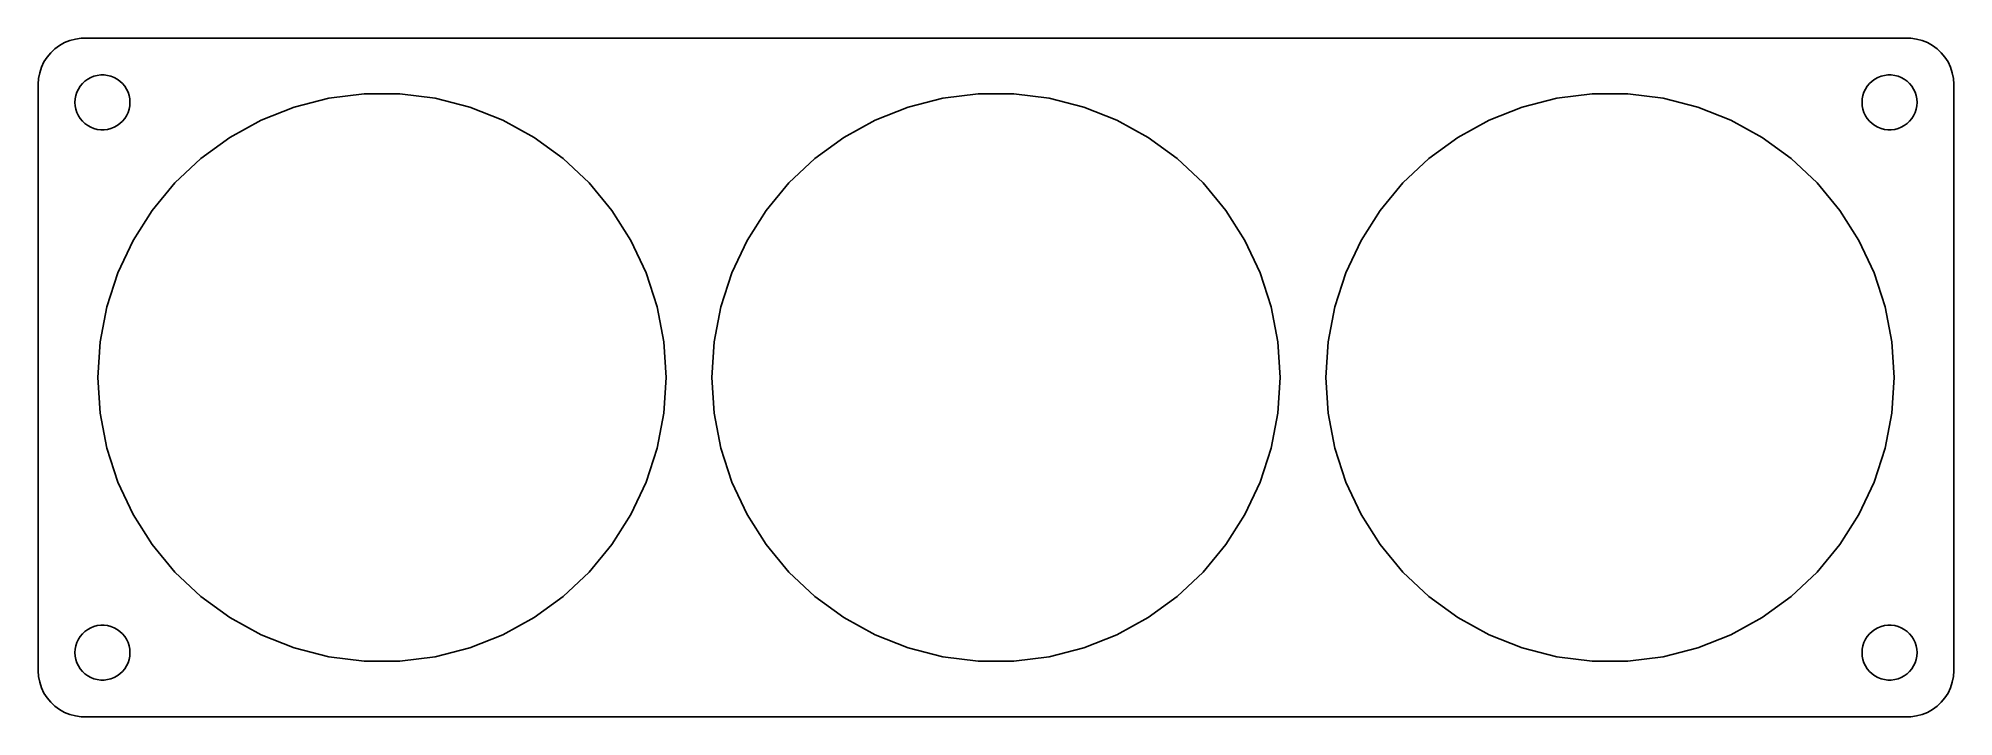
# Model space of a CAD drawing. Header units: metres. Extents: x -104 to 104, y -37 to 37.
import ezdxf

# ---------------------------------------------------------------- set-up
doc = ezdxf.new("R2010")
doc.units = ezdxf.units.M

msp = doc.modelspace()

# ---------------------------------------------------------------- linework, layer by layer
for p, q in [((-102.687, 35.8526), (-103.145, 35.4227)), ((-102.179, 36.2216), (-102.687, 35.8526)), ((-101.629, 36.5241), (-102.179, 36.2216)), ((-101.045, 36.7553), (-101.629, 36.5241)), ((-100.437, 36.9114), (-101.045, 36.7553)), ((-99.8139, 36.9901), (-100.437, 36.9114)), ((99.8139, 36.9901), (-99.8139, 36.9901)), ((100.437, 36.9114), (99.8139, 36.9901)), ((101.045, 36.7553), (100.437, 36.9114)), ((101.629, 36.5241), (101.045, 36.7553)), ((102.179, 36.2216), (101.629, 36.5241)), ((102.687, 35.8526), (102.179, 36.2216)), ((103.145, 35.4227), (102.687, 35.8526)), ((-104.149, 33.8406), (-104.343, 33.2434)), ((-103.882, 34.4088), (-104.149, 33.8406)), ((-103.545, 34.9389), (-103.882, 34.4088)), ((-103.145, 35.4227), (-103.545, 34.9389)), ((103.545, 34.9389), (103.145, 35.4227)), ((103.882, 34.4088), (103.545, 34.9389)), ((104.149, 33.8406), (103.882, 34.4088)), ((104.343, 33.2434), (104.149, 33.8406)), ((-104.461, 32.6267), (-104.5, 32)), ((-104.5, 32), (-104.5, -32)), ((-104.343, 33.2434), (-104.461, 32.6267)), ((-100.289, 31.1044), (-100.129, 31.4453)), ((-100.129, 31.4453), (-99.927, 31.7634)), ((-99.927, 31.7634), (-99.6869, 32.0536)), ((-99.6869, 32.0536), (-99.4123, 32.3115)), ((-99.4123, 32.3115), (-99.1075, 32.533)), ((-99.1075, 32.533), (-98.7773, 32.7145)), ((-98.7773, 32.7145), (-98.427, 32.8532)), ((-98.427, 32.8532), (-98.0621, 32.9469)), ((-98.0621, 32.9469), (-97.6884, 32.9941)), ((-97.6884, 32.9941), (-97.3116, 32.9941)), ((-97.3116, 32.9941), (-96.9379, 32.9469)), ((-96.9379, 32.9469), (-96.573, 32.8532)), ((-96.573, 32.8532), (-96.2227, 32.7145)), ((-96.2227, 32.7145), (-95.8925, 32.533)), ((-95.8925, 32.533), (-95.5877, 32.3115)), ((-95.5877, 32.3115), (-95.3131, 32.0536)), ((-95.3131, 32.0536), (-95.073, 31.7634)), ((-95.073, 31.7634), (-94.8711, 31.4453)), ((-94.8711, 31.4453), (-94.7107, 31.1044)), ((94.7107, 31.1044), (94.8711, 31.4453)), ((94.8711, 31.4453), (95.073, 31.7634)), ((95.073, 31.7634), (95.3131, 32.0536)), ((95.3131, 32.0536), (95.5877, 32.3115)), ((95.5877, 32.3115), (95.8925, 32.533)), ((95.8925, 32.533), (96.2227, 32.7145)), ((96.2227, 32.7145), (96.573, 32.8532)), ((96.573, 32.8532), (96.9379, 32.9469)), ((96.9379, 32.9469), (97.3116, 32.9941)), ((97.3116, 32.9941), (97.6884, 32.9941)), ((97.6884, 32.9941), (98.0621, 32.9469)), ((98.0621, 32.9469), (98.427, 32.8532)), ((98.427, 32.8532), (98.7773, 32.7145)), ((98.7773, 32.7145), (99.1075, 32.533)), ((99.1075, 32.533), (99.4123, 32.3115)), ((99.4123, 32.3115), (99.6869, 32.0536)), ((99.6869, 32.0536), (99.927, 31.7634)), ((99.927, 31.7634), (100.129, 31.4453)), ((100.129, 31.4453), (100.289, 31.1044)), ((104.461, 32.6267), (104.343, 33.2434)), ((104.5, 32), (104.461, 32.6267)), ((104.5, -32), (104.5, 32)), ((-100.5, 30), (-100.476, 30.376)), ((-100.476, 29.624), (-100.5, 30)), ((-100.476, 30.376), (-100.406, 30.7461)), ((-100.406, 29.2539), (-100.476, 29.624)), ((-100.406, 30.7461), (-100.289, 31.1044)), ((-94.7107, 31.1044), (-94.5943, 30.7461)), ((-94.5943, 30.7461), (-94.5237, 30.376)), ((-94.5237, 29.624), (-94.5943, 29.2539)), ((-94.5237, 30.376), (-94.5, 30)), ((-94.5, 30), (-94.5237, 29.624)), ((-80.1992, 28.0496), (-76.5795, 29.4827)), ((-76.5795, 29.4827), (-72.8088, 30.4509)), ((-72.8088, 30.4509), (-68.9465, 30.9388)), ((-68.9465, 30.9388), (-65.0535, 30.9388)), ((-65.0535, 30.9388), (-61.1912, 30.4509)), ((-61.1912, 30.4509), (-57.4205, 29.4827)), ((-57.4205, 29.4827), (-53.8008, 28.0496)), ((-13.1992, 28.0496), (-9.57951, 29.4827)), ((-9.57951, 29.4827), (-5.80881, 30.4509)), ((-5.80881, 30.4509), (-1.9465, 30.9388)), ((-1.9465, 30.9388), (1.9465, 30.9388)), ((1.9465, 30.9388), (5.80881, 30.4509)), ((5.80881, 30.4509), (9.57951, 29.4827)), ((9.57951, 29.4827), (13.1992, 28.0496)), ((53.8008, 28.0496), (57.4205, 29.4827)), ((57.4205, 29.4827), (61.1912, 30.4509)), ((61.1912, 30.4509), (65.0535, 30.9388)), ((65.0535, 30.9388), (68.9465, 30.9388)), ((68.9465, 30.9388), (72.8088, 30.4509)), ((72.8088, 30.4509), (76.5795, 29.4827)), ((76.5795, 29.4827), (80.1992, 28.0496)), ((94.5, 30), (94.5237, 30.376)), ((94.5237, 29.624), (94.5, 30)), ((94.5237, 30.376), (94.5943, 30.7461)), ((94.5943, 29.2539), (94.5237, 29.624)), ((94.5943, 30.7461), (94.7107, 31.1044)), ((100.289, 31.1044), (100.406, 30.7461)), ((100.406, 30.7461), (100.476, 30.376)), ((100.476, 29.624), (100.406, 29.2539)), ((100.476, 30.376), (100.5, 30)), ((100.5, 30), (100.476, 29.624)), ((-100.289, 28.8956), (-100.406, 29.2539)), ((-100.129, 28.5547), (-100.289, 28.8956)), ((-99.927, 28.2366), (-100.129, 28.5547)), ((-99.6869, 27.9464), (-99.927, 28.2366)), ((-99.4123, 27.6884), (-99.6869, 27.9464)), ((-99.1075, 27.467), (-99.4123, 27.6884)), ((-98.7773, 27.2855), (-99.1075, 27.467)), ((-98.427, 27.1468), (-98.7773, 27.2855)), ((-96.2227, 27.2855), (-96.573, 27.1468)), ((-95.8925, 27.467), (-96.2227, 27.2855)), ((-95.5877, 27.6884), (-95.8925, 27.467)), ((-95.3131, 27.9464), (-95.5877, 27.6884)), ((-95.073, 28.2366), (-95.3131, 27.9464)), ((-94.8711, 28.5547), (-95.073, 28.2366)), ((-94.7107, 28.8956), (-94.8711, 28.5547)), ((-94.5943, 29.2539), (-94.7107, 28.8956)), ((-83.6106, 26.1742), (-80.1992, 28.0496)), ((-53.8008, 28.0496), (-50.3894, 26.1742)), ((-16.6106, 26.1742), (-13.1992, 28.0496)), ((13.1992, 28.0496), (16.6106, 26.1742)), ((50.3894, 26.1742), (53.8008, 28.0496)), ((80.1992, 28.0496), (83.6106, 26.1742)), ((94.7107, 28.8956), (94.5943, 29.2539)), ((94.8711, 28.5547), (94.7107, 28.8956)), ((95.073, 28.2366), (94.8711, 28.5547)), ((95.3131, 27.9464), (95.073, 28.2366)), ((95.5877, 27.6884), (95.3131, 27.9464)), ((95.8925, 27.467), (95.5877, 27.6884)), ((96.2227, 27.2855), (95.8925, 27.467)), ((96.573, 27.1468), (96.2227, 27.2855)), ((98.7773, 27.2855), (98.427, 27.1468)), ((99.1075, 27.467), (98.7773, 27.2855)), ((99.4123, 27.6884), (99.1075, 27.467)), ((99.6869, 27.9464), (99.4123, 27.6884)), ((99.927, 28.2366), (99.6869, 27.9464)), ((100.129, 28.5547), (99.927, 28.2366)), ((100.289, 28.8956), (100.129, 28.5547)), ((100.406, 29.2539), (100.289, 28.8956)), ((-98.0621, 27.0531), (-98.427, 27.1468)), ((-97.6884, 27.0059), (-98.0621, 27.0531)), ((-97.3116, 27.0059), (-97.6884, 27.0059)), ((-96.9379, 27.0531), (-97.3116, 27.0059)), ((-96.573, 27.1468), (-96.9379, 27.0531)), ((-86.7601, 23.8859), (-83.6106, 26.1742)), ((-50.3894, 26.1742), (-47.2399, 23.8859)), ((-19.7601, 23.8859), (-16.6106, 26.1742)), ((16.6106, 26.1742), (19.7601, 23.8859)), ((47.2399, 23.8859), (50.3894, 26.1742)), ((83.6106, 26.1742), (86.7601, 23.8859)), ((96.9379, 27.0531), (96.573, 27.1468)), ((97.3116, 27.0059), (96.9379, 27.0531)), ((97.6884, 27.0059), (97.3116, 27.0059)), ((98.0621, 27.0531), (97.6884, 27.0059)), ((98.427, 27.1468), (98.0621, 27.0531)), ((-89.598, 21.2209), (-86.7601, 23.8859)), ((-47.2399, 23.8859), (-44.402, 21.2209)), ((-22.598, 21.2209), (-19.7601, 23.8859)), ((19.7601, 23.8859), (22.598, 21.2209)), ((44.402, 21.2209), (47.2399, 23.8859)), ((86.7601, 23.8859), (89.598, 21.2209)), ((-92.0795, 18.2213), (-89.598, 21.2209)), ((-44.402, 21.2209), (-41.9205, 18.2213)), ((-25.0795, 18.2213), (-22.598, 21.2209)), ((22.598, 21.2209), (25.0795, 18.2213)), ((41.9205, 18.2213), (44.402, 21.2209)), ((89.598, 21.2209), (92.0795, 18.2213)), ((-94.1655, 14.9344), (-92.0795, 18.2213)), ((-41.9205, 18.2213), (-39.8345, 14.9344)), ((-27.1655, 14.9344), (-25.0795, 18.2213)), ((25.0795, 18.2213), (27.1655, 14.9344)), ((39.8345, 14.9344), (41.9205, 18.2213)), ((92.0795, 18.2213), (94.1655, 14.9344)), ((-95.8231, 11.4118), (-94.1655, 14.9344)), ((-39.8345, 14.9344), (-38.1769, 11.4118)), ((-28.8231, 11.4118), (-27.1655, 14.9344)), ((27.1655, 14.9344), (28.8231, 11.4118)), ((38.1769, 11.4118), (39.8345, 14.9344)), ((94.1655, 14.9344), (95.8231, 11.4118)), ((-97.0261, 7.70938), (-95.8231, 11.4118)), ((-38.1769, 11.4118), (-36.9739, 7.70938)), ((-30.0261, 7.70938), (-28.8231, 11.4118)), ((28.8231, 11.4118), (30.0261, 7.70938)), ((36.9739, 7.70938), (38.1769, 11.4118)), ((95.8231, 11.4118), (97.0261, 7.70938)), ((-97.7556, 3.88533), (-97.0261, 7.70938)), ((-36.9739, 7.70938), (-36.2444, 3.88533)), ((-30.7556, 3.88533), (-30.0261, 7.70938)), ((30.0261, 7.70938), (30.7556, 3.88533)), ((36.2444, 3.88533), (36.9739, 7.70938)), ((97.0261, 7.70938), (97.7556, 3.88533)), ((-98, 0), (-97.7556, 3.88533)), ((-36.2444, 3.88533), (-36, 0)), ((-31, 0), (-30.7556, 3.88533)), ((30.7556, 3.88533), (31, 0)), ((36, 0), (36.2444, 3.88533)), ((97.7556, 3.88533), (98, 0)), ((-97.7556, -3.88533), (-98, 0)), ((-36, 0), (-36.2444, -3.88533)), ((-30.7556, -3.88533), (-31, 0)), ((31, 0), (30.7556, -3.88533)), ((36.2444, -3.88533), (36, 0)), ((98, 0), (97.7556, -3.88533)), ((-97.0261, -7.70938), (-97.7556, -3.88533)), ((-36.2444, -3.88533), (-36.9739, -7.70938)), ((-30.0261, -7.70938), (-30.7556, -3.88533)), ((30.7556, -3.88533), (30.0261, -7.70938)), ((36.9739, -7.70938), (36.2444, -3.88533)), ((97.7556, -3.88533), (97.0261, -7.70938)), ((-95.8231, -11.4118), (-97.0261, -7.70938)), ((-36.9739, -7.70938), (-38.1769, -11.4118)), ((-28.8231, -11.4118), (-30.0261, -7.70938)), ((30.0261, -7.70938), (28.8231, -11.4118)), ((38.1769, -11.4118), (36.9739, -7.70938)), ((97.0261, -7.70938), (95.8231, -11.4118)), ((-94.1655, -14.9344), (-95.8231, -11.4118)), ((-38.1769, -11.4118), (-39.8345, -14.9344)), ((-27.1655, -14.9344), (-28.8231, -11.4118)), ((28.8231, -11.4118), (27.1655, -14.9344)), ((39.8345, -14.9344), (38.1769, -11.4118)), ((95.8231, -11.4118), (94.1655, -14.9344)), ((-92.0795, -18.2213), (-94.1655, -14.9344)), ((-39.8345, -14.9344), (-41.9205, -18.2213)), ((-25.0795, -18.2213), (-27.1655, -14.9344)), ((27.1655, -14.9344), (25.0795, -18.2213)), ((41.9205, -18.2213), (39.8345, -14.9344)), ((94.1655, -14.9344), (92.0795, -18.2213)), ((-89.598, -21.2209), (-92.0795, -18.2213)), ((-41.9205, -18.2213), (-44.402, -21.2209)), ((-22.598, -21.2209), (-25.0795, -18.2213)), ((25.0795, -18.2213), (22.598, -21.2209)), ((44.402, -21.2209), (41.9205, -18.2213)), ((92.0795, -18.2213), (89.598, -21.2209)), ((-86.7601, -23.8859), (-89.598, -21.2209)), ((-44.402, -21.2209), (-47.2399, -23.8859)), ((-19.7601, -23.8859), (-22.598, -21.2209)), ((22.598, -21.2209), (19.7601, -23.8859)), ((47.2399, -23.8859), (44.402, -21.2209)), ((89.598, -21.2209), (86.7601, -23.8859)), ((-83.6106, -26.1742), (-86.7601, -23.8859)), ((-47.2399, -23.8859), (-50.3894, -26.1742)), ((-16.6106, -26.1742), (-19.7601, -23.8859)), ((19.7601, -23.8859), (16.6106, -26.1742)), ((50.3894, -26.1742), (47.2399, -23.8859)), ((86.7601, -23.8859), (83.6106, -26.1742)), ((-98.7773, -27.2855), (-98.427, -27.1468)), ((-98.427, -27.1468), (-98.0621, -27.0531)), ((-98.0621, -27.0531), (-97.6884, -27.0059)), ((-97.6884, -27.0059), (-97.3116, -27.0059)), ((-97.3116, -27.0059), (-96.9379, -27.0531)), ((-96.9379, -27.0531), (-96.573, -27.1468)), ((-96.573, -27.1468), (-96.2227, -27.2855)), ((-80.1992, -28.0496), (-83.6106, -26.1742)), ((-50.3894, -26.1742), (-53.8008, -28.0496)), ((-13.1992, -28.0496), (-16.6106, -26.1742)), ((16.6106, -26.1742), (13.1992, -28.0496)), ((53.8008, -28.0496), (50.3894, -26.1742)), ((83.6106, -26.1742), (80.1992, -28.0496)), ((96.2227, -27.2855), (96.573, -27.1468)), ((96.573, -27.1468), (96.9379, -27.0531)), ((96.9379, -27.0531), (97.3116, -27.0059)), ((97.3116, -27.0059), (97.6884, -27.0059)), ((97.6884, -27.0059), (98.0621, -27.0531)), ((98.0621, -27.0531), (98.427, -27.1468)), ((98.427, -27.1468), (98.7773, -27.2855)), ((-100.476, -29.624), (-100.406, -29.2539)), ((-100.406, -29.2539), (-100.289, -28.8956)), ((-100.289, -28.8956), (-100.129, -28.5547)), ((-100.129, -28.5547), (-99.927, -28.2366)), ((-99.927, -28.2366), (-99.6869, -27.9464)), ((-99.6869, -27.9464), (-99.4123, -27.6884)), ((-99.4123, -27.6884), (-99.1075, -27.467)), ((-99.1075, -27.467), (-98.7773, -27.2855)), ((-96.2227, -27.2855), (-95.8925, -27.467)), ((-95.8925, -27.467), (-95.5877, -27.6884)), ((-95.5877, -27.6884), (-95.3131, -27.9464)), ((-95.3131, -27.9464), (-95.073, -28.2366)), ((-95.073, -28.2366), (-94.8711, -28.5547)), ((-94.8711, -28.5547), (-94.7107, -28.8956)), ((-94.7107, -28.8956), (-94.5943, -29.2539)), ((-94.5943, -29.2539), (-94.5237, -29.624)), ((-76.5795, -29.4827), (-80.1992, -28.0496)), ((-53.8008, -28.0496), (-57.4205, -29.4827)), ((-9.57951, -29.4827), (-13.1992, -28.0496)), ((13.1992, -28.0496), (9.57951, -29.4827)), ((57.4205, -29.4827), (53.8008, -28.0496)), ((80.1992, -28.0496), (76.5795, -29.4827)), ((94.5237, -29.624), (94.5943, -29.2539)), ((94.5943, -29.2539), (94.7107, -28.8956)), ((94.7107, -28.8956), (94.8711, -28.5547)), ((94.8711, -28.5547), (95.073, -28.2366)), ((95.073, -28.2366), (95.3131, -27.9464)), ((95.3131, -27.9464), (95.5877, -27.6884)), ((95.5877, -27.6884), (95.8925, -27.467)), ((95.8925, -27.467), (96.2227, -27.2855)), ((98.7773, -27.2855), (99.1075, -27.467)), ((99.1075, -27.467), (99.4123, -27.6884)), ((99.4123, -27.6884), (99.6869, -27.9464)), ((99.6869, -27.9464), (99.927, -28.2366)), ((99.927, -28.2366), (100.129, -28.5547)), ((100.129, -28.5547), (100.289, -28.8956)), ((100.289, -28.8956), (100.406, -29.2539)), ((100.406, -29.2539), (100.476, -29.624)), ((-100.5, -30), (-100.476, -29.624)), ((-100.476, -30.376), (-100.5, -30)), ((-100.406, -30.7461), (-100.476, -30.376)), ((-100.289, -31.1044), (-100.406, -30.7461)), ((-100.129, -31.4453), (-100.289, -31.1044)), ((-94.7107, -31.1044), (-94.8711, -31.4453)), ((-94.5943, -30.7461), (-94.7107, -31.1044)), ((-94.5237, -30.376), (-94.5943, -30.7461)), ((-94.5237, -29.624), (-94.5, -30)), ((-94.5, -30), (-94.5237, -30.376)), ((-72.8088, -30.4509), (-76.5795, -29.4827)), ((-68.9465, -30.9388), (-72.8088, -30.4509)), ((-65.0535, -30.9388), (-68.9465, -30.9388)), ((-61.1912, -30.4509), (-65.0535, -30.9388)), ((-57.4205, -29.4827), (-61.1912, -30.4509)), ((-5.80881, -30.4509), (-9.57951, -29.4827)), ((-1.9465, -30.9388), (-5.80881, -30.4509)), ((1.9465, -30.9388), (-1.9465, -30.9388)), ((5.80881, -30.4509), (1.9465, -30.9388)), ((9.57951, -29.4827), (5.80881, -30.4509)), ((61.1912, -30.4509), (57.4205, -29.4827)), ((65.0535, -30.9388), (61.1912, -30.4509)), ((68.9465, -30.9388), (65.0535, -30.9388)), ((72.8088, -30.4509), (68.9465, -30.9388)), ((76.5795, -29.4827), (72.8088, -30.4509)), ((94.5, -30), (94.5237, -29.624)), ((94.5237, -30.376), (94.5, -30)), ((94.5943, -30.7461), (94.5237, -30.376)), ((94.7107, -31.1044), (94.5943, -30.7461)), ((94.8711, -31.4453), (94.7107, -31.1044)), ((100.289, -31.1044), (100.129, -31.4453)), ((100.406, -30.7461), (100.289, -31.1044)), ((100.476, -30.376), (100.406, -30.7461)), ((100.476, -29.624), (100.5, -30)), ((100.5, -30), (100.476, -30.376)), ((-104.5, -32), (-104.461, -32.6267)), ((-104.461, -32.6267), (-104.343, -33.2434)), ((-104.343, -33.2434), (-104.149, -33.8406)), ((-99.927, -31.7634), (-100.129, -31.4453)), ((-99.6869, -32.0536), (-99.927, -31.7634)), ((-99.4123, -32.3115), (-99.6869, -32.0536)), ((-99.1075, -32.533), (-99.4123, -32.3115)), ((-98.7773, -32.7145), (-99.1075, -32.533)), ((-98.427, -32.8532), (-98.7773, -32.7145)), ((-98.0621, -32.9469), (-98.427, -32.8532)), ((-97.6884, -32.9941), (-98.0621, -32.9469)), ((-97.3116, -32.9941), (-97.6884, -32.9941)), ((-96.9379, -32.9469), (-97.3116, -32.9941)), ((-96.573, -32.8532), (-96.9379, -32.9469)), ((-96.2227, -32.7145), (-96.573, -32.8532)), ((-95.8925, -32.533), (-96.2227, -32.7145)), ((-95.5877, -32.3115), (-95.8925, -32.533)), ((-95.3131, -32.0536), (-95.5877, -32.3115)), ((-95.073, -31.7634), (-95.3131, -32.0536)), ((-94.8711, -31.4453), (-95.073, -31.7634)), ((95.073, -31.7634), (94.8711, -31.4453)), ((95.3131, -32.0536), (95.073, -31.7634)), ((95.5877, -32.3115), (95.3131, -32.0536)), ((95.8925, -32.533), (95.5877, -32.3115)), ((96.2227, -32.7145), (95.8925, -32.533)), ((96.573, -32.8532), (96.2227, -32.7145)), ((96.9379, -32.9469), (96.573, -32.8532)), ((97.3116, -32.9941), (96.9379, -32.9469)), ((97.6884, -32.9941), (97.3116, -32.9941)), ((98.0621, -32.9469), (97.6884, -32.9941)), ((98.427, -32.8532), (98.0621, -32.9469)), ((98.7773, -32.7145), (98.427, -32.8532)), ((99.1075, -32.533), (98.7773, -32.7145)), ((99.4123, -32.3115), (99.1075, -32.533)), ((99.6869, -32.0536), (99.4123, -32.3115)), ((99.927, -31.7634), (99.6869, -32.0536)), ((100.129, -31.4453), (99.927, -31.7634)), ((104.149, -33.8406), (104.343, -33.2434)), ((104.343, -33.2434), (104.461, -32.6267)), ((104.461, -32.6267), (104.5, -32)), ((-104.149, -33.8406), (-103.882, -34.4088)), ((-103.882, -34.4088), (-103.545, -34.9389)), ((-103.545, -34.9389), (-103.145, -35.4227)), ((-103.145, -35.4227), (-102.687, -35.8526)), ((102.687, -35.8526), (103.145, -35.4227)), ((103.145, -35.4227), (103.545, -34.9389)), ((103.545, -34.9389), (103.882, -34.4088)), ((103.882, -34.4088), (104.149, -33.8406)), ((-102.687, -35.8526), (-102.179, -36.2216)), ((-102.179, -36.2216), (-101.629, -36.5241)), ((-101.629, -36.5241), (-101.045, -36.7553)), ((-101.045, -36.7553), (-100.437, -36.9114)), ((-100.437, -36.9114), (-99.8139, -36.9901)), ((-99.8139, -36.9901), (99.8139, -36.9901)), ((99.8139, -36.9901), (100.437, -36.9114)), ((100.437, -36.9114), (101.045, -36.7553)), ((101.045, -36.7553), (101.629, -36.5241)), ((101.629, -36.5241), (102.179, -36.2216)), ((102.179, -36.2216), (102.687, -35.8526))]:
    msp.add_line(p, q)

doc.saveas('drawing.dxf')
